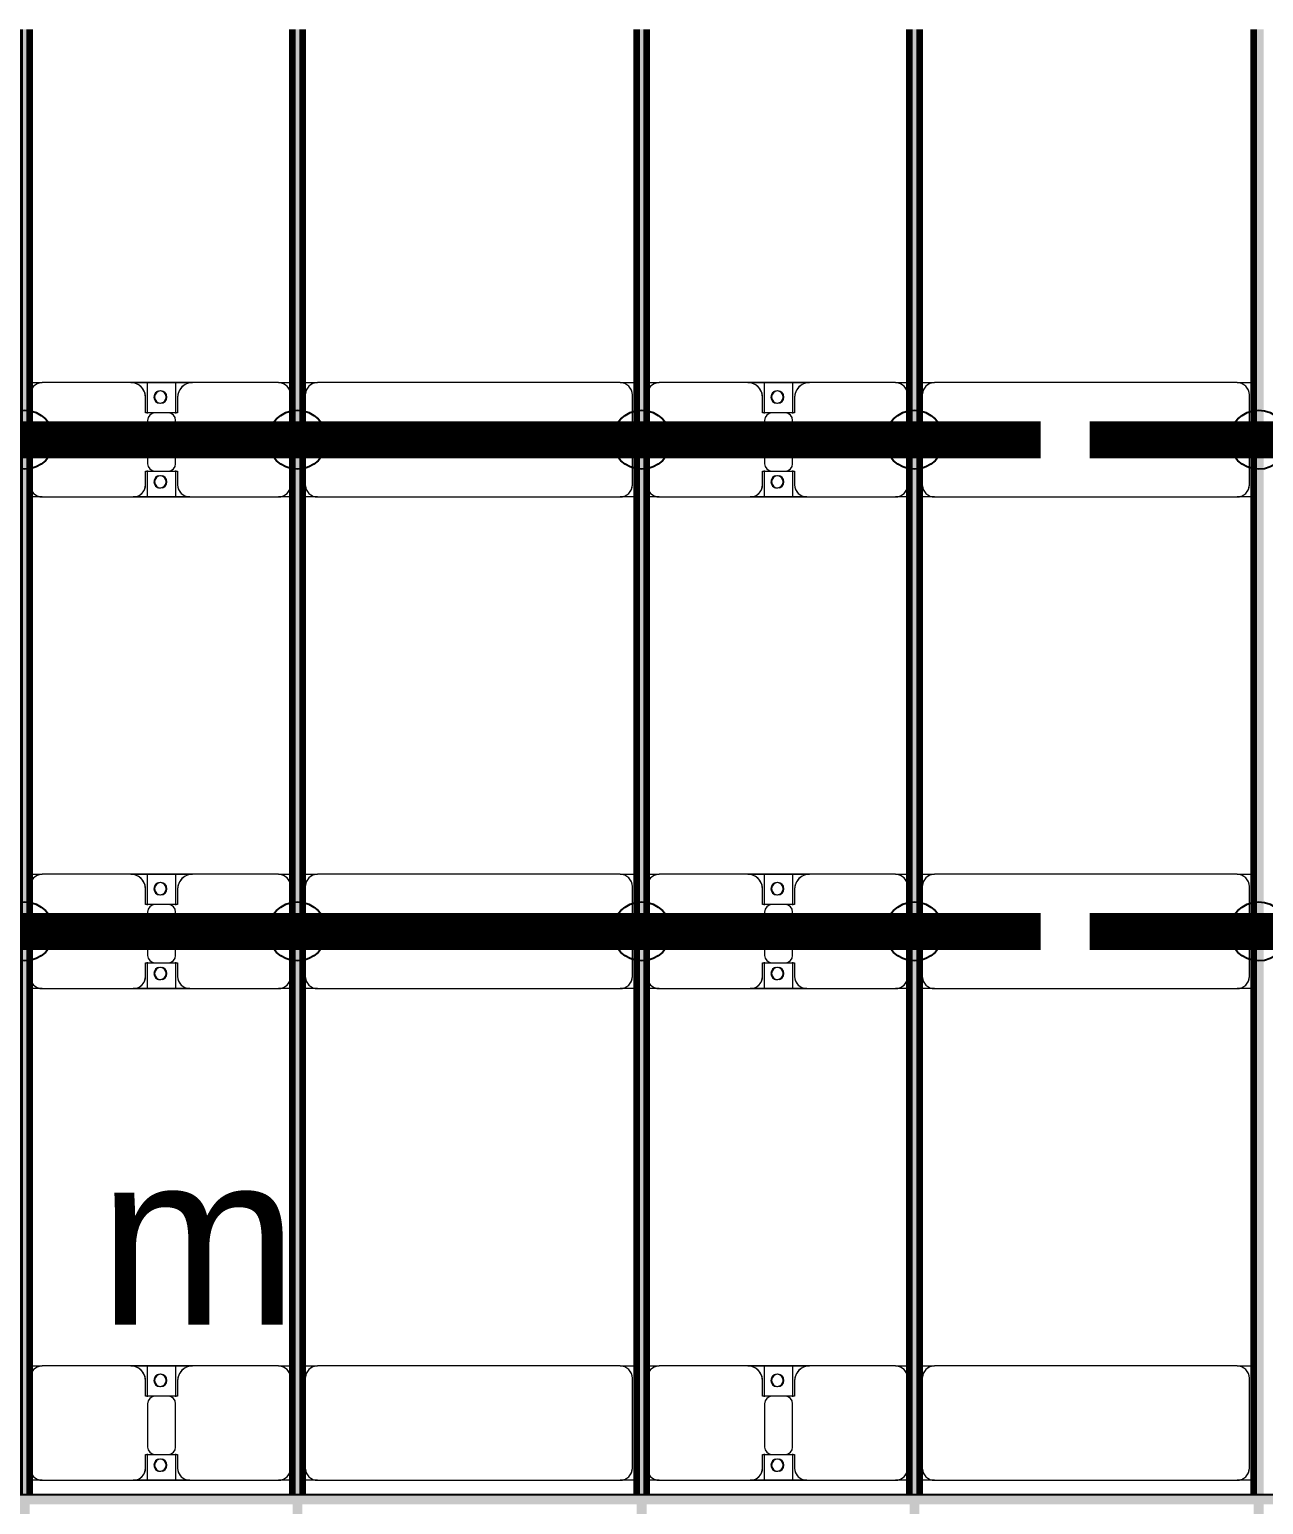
# Model space of a CAD drawing. Header units: millimetres. Extents: x -268744 to 115753, y -96240 to -10461.
# Drawn here: x -125289 to -120269, y -28647 to -22647 of the extents above; entities that cross this region are included whole.
import ezdxf

# ---------------------------------------------------------------- set-up
doc = ezdxf.new("R2010")
doc.units = ezdxf.units.MM
doc.layers.add('A-GENM', color=13, linetype='Continuous', lineweight=9)
doc.layers.add('S-BEAM', color=12, linetype='Continuous', lineweight=9)
doc.layers.add('GC-GHI CHU', color=2, linetype='Continuous')
doc.layers.add('GC-HOP 40x60 GIA CUONG', color=1, linetype='Continuous')
doc.styles.add('GC_VN', font='arial.ttf')

# ---------------------------------------------------------------- blocks, each defined once
blk = doc.blocks.new('Dầm C52 - Hộp 40x60-V24-KHUNG KẾT CẤU BÈ PIN 1')
at = {"layer": 'S-BEAM', "lineweight": 25}
blk.add_hatch(color=4, dxfattribs=at).paths.add_polyline_path([(-145811, -20), (145811, -20), (145811, 20), (-145811, 20)])
at = {"layer": 'S-BEAM', "color": 4, "lineweight": 25}
blk.add_line((-145811, 20), (145811, 20), dxfattribs=at)
blk = doc.blocks.new('Dai phao do pin - DẢI PHAO ĐỠ PIN-V50-KHUNG KẾT CẤU BÈ PIN 1')
at = {"layer": 'A-GENM', "color": 7}
for p, q in [((55937.6, 241.6), (55989.7, 241.6)), ((55937.6, 241.6), (55989.7, 241.6)), ((56349.7, 241.6), (55989.7, 241.6)), ((56349.7, 241.6), (56532.2, 241.6)), ((56532.2, 241.6), (56349.7, 241.6)), ((56417.8, 241.6), (56600.3, 241.6)), ((56417.8, 116.2), (56417.8, 241.6)), ((56600.3, 241.6), (56417.8, 241.6)), ((56532.2, 241.6), (56532.2, 116.2)), ((56950.3, 241.6), (56600.3, 241.6)), ((56950.3, 241.6), (57007.6, 241.6)), ((56950.3, 241.6), (57007.6, 241.6)), ((57047.6, 241.6), (57109.7, 241.6)), ((57047.6, 241.6), (57109.7, 241.6)), ((58340.3, 241.6), (57109.7, 241.6)), ((58340.3, 241.6), (58407.6, 241.6)), ((58340.3, 241.6), (58407.6, 241.6)), ((58447.6, 241.6), (58499.7, 241.6)), ((58447.6, 241.6), (58499.7, 241.6)), ((58859.7, 241.6), (58499.7, 241.6)), ((58859.7, 241.6), (59042.2, 241.6)), ((59042.2, 241.6), (58859.7, 241.6)), ((58927.8, 241.6), (59110.3, 241.6)), ((58927.8, 116.2), (58927.8, 241.6)), ((59110.3, 241.6), (58927.8, 241.6)), ((59042.2, 241.6), (59042.2, 116.2)), ((59460.3, 241.6), (59110.3, 241.6)), ((59460.3, 241.6), (59517.6, 241.6)), ((59460.3, 241.6), (59517.6, 241.6)), ((59557.6, 241.6), (59619.7, 241.6)), ((59557.6, 241.6), (59619.7, 241.6)), ((60850.3, 241.6), (59619.7, 241.6)), ((60850.3, 241.6), (60917.6, 241.6)), ((60850.3, 241.6), (60917.6, 241.6)), ((55939.7, 191.6), (55939.7, -173.4)), ((56409.7, 118.2), (56409.7, 181.6)), ((56540.3, 181.6), (56540.3, 118.2)), ((57000.3, -173.4), (57000.3, 191.6)), ((57059.7, 191.6), (57059.7, -173.4)), ((58390.3, -173.4), (58390.3, 191.6)), ((58449.7, 191.6), (58449.7, -173.4)), ((58919.7, 118.2), (58919.7, 181.6)), ((59050.3, 181.6), (59050.3, 118.2)), ((59510.3, -173.4), (59510.3, 191.6)), ((59569.7, 191.6), (59569.7, -173.4)), ((60900.3, -173.4), (60900.3, 191.6)), ((56502.2, 118.2), (56409.7, 118.2)), ((56417.8, 88.2), (56417.8, -88.2)), ((56540.3, 118.2), (56447.8, 118.2)), ((56532.2, -88.2), (56532.2, 88.2)), ((59012.2, 118.2), (58919.7, 118.2)), ((58927.8, 88.2), (58927.8, -88.2)), ((59050.3, 118.2), (58957.8, 118.2)), ((59042.2, -88.2), (59042.2, 88.2)), ((56409.7, -173.4), (56409.7, -118.2)), ((56409.7, -118.2), (56502.2, -118.2)), ((56417.8, -223.4), (56417.8, -116.2)), ((56447.8, -118.2), (56540.3, -118.2)), ((56532.2, -116.2), (56532.2, -223.4)), ((56540.3, -118.2), (56540.3, -173.4)), ((58919.7, -173.4), (58919.7, -118.2)), ((58919.7, -118.2), (59012.2, -118.2)), ((58927.8, -223.4), (58927.8, -116.2)), ((58957.8, -118.2), (59050.3, -118.2)), ((59042.2, -116.2), (59042.2, -223.4)), ((59050.3, -118.2), (59050.3, -173.4)), ((55989.7, -223.4), (55937.6, -223.4)), ((55989.7, -223.4), (55937.6, -223.4)), ((55989.7, -223.4), (56359.7, -223.4)), ((56532.2, -223.4), (56359.7, -223.4)), ((56359.7, -223.4), (56532.2, -223.4)), ((56590.3, -223.4), (56417.8, -223.4)), ((56417.8, -223.4), (56590.3, -223.4)), ((56590.3, -223.4), (56950.3, -223.4)), ((57007.6, -223.4), (56950.3, -223.4)), ((57007.6, -223.4), (56950.3, -223.4)), ((57109.7, -223.4), (57047.6, -223.4)), ((57109.7, -223.4), (57047.6, -223.4)), ((57109.7, -223.4), (58340.3, -223.4)), ((58407.6, -223.4), (58340.3, -223.4)), ((58407.6, -223.4), (58340.3, -223.4)), ((58499.7, -223.4), (58447.6, -223.4)), ((58499.7, -223.4), (58447.6, -223.4)), ((58499.7, -223.4), (58869.7, -223.4)), ((59042.2, -223.4), (58869.7, -223.4)), ((58869.7, -223.4), (59042.2, -223.4)), ((59100.3, -223.4), (58927.8, -223.4)), ((58927.8, -223.4), (59100.3, -223.4)), ((59100.3, -223.4), (59460.3, -223.4)), ((59517.6, -223.4), (59460.3, -223.4)), ((59517.6, -223.4), (59460.3, -223.4)), ((59619.7, -223.4), (59557.6, -223.4)), ((59619.7, -223.4), (59557.6, -223.4)), ((59619.7, -223.4), (60850.3, -223.4)), ((60917.6, -223.4), (60850.3, -223.4)), ((60917.6, -223.4), (60850.3, -223.4))]:
    blk.add_line(p, q, dxfattribs=at)
for centre, radius, start, end in [((55989.7, 191.6), 50, 90, 180), ((56349.7, 181.6), 60, 0, 90), ((56600.3, 181.6), 60, 90, 180), ((56950.3, 191.6), 50, 0, 90), ((57109.7, 191.6), 50, 90, 180), ((58340.3, 191.6), 50, 0, 90), ((58340.3, 191.6), 50, 60, 90), ((58499.7, 191.6), 50, 90, 180), ((58859.7, 181.6), 60, 0, 90), ((59110.3, 181.6), 60, 90, 180), ((59460.3, 191.6), 50, 360, 90), ((59619.7, 191.6), 50, 90, 180), ((60850.3, 191.6), 50, 0, 90), ((60850.3, 191.6), 50, 59.67752, 90), ((55989.7, 191.6), 50, 105, 180), ((56349.7, 181.6), 60, 0, 60), ((56468.6, 183.2), 25, 360, 180), ((56468.6, 183.2), 25, 180, 360), ((56468.6, 183.2), 25, 360, 165), ((56471.4, 183.2), 25, 0, 180), ((56471.4, 183.2), 25, 90, 180), ((56471.4, 183.2), 25, 180, 0), ((56471.4, 183.2), 25, 180, 300), ((56468.6, 183.2), 25, 210, 360), ((56471.4, 183.2), 25, 15, 75), ((56600.3, 181.6), 60, 120, 180), ((56950.3, 191.6), 50, 0, 75), ((57109.7, 191.6), 50, 150, 180), ((57109.7, 191.6), 50, 105, 135), ((58340.3, 191.6), 50, 15, 30), ((58499.7, 191.6), 50, 105, 180), ((58859.7, 181.6), 60, 0, 60), ((58978.6, 183.2), 25, 360, 180), ((58978.6, 183.2), 25, 180, 0), ((58978.6, 183.2), 25, 360, 165), ((58981.4, 183.2), 25, 360, 180), ((58981.4, 183.2), 25, 90, 180), ((58981.4, 183.2), 25, 180, 0), ((58981.4, 183.2), 25, 180, 300), ((58978.6, 183.2), 25, 210, 0), ((58981.4, 183.2), 25, 15, 75), ((59110.3, 181.6), 60, 120, 180), ((59460.3, 191.6), 50, 360, 75), ((59619.7, 191.6), 50, 150, 180), ((59619.7, 191.6), 50, 105, 135), ((60850.3, 191.6), 50, 15, 30), ((56471.4, 183.2), 25, 330, 345), ((58981.4, 183.2), 25, 330, 345), ((56447.8, 88.2), 30, 90, 180), ((56502.2, 88.2), 30, 0, 90), ((58957.8, 88.2), 30, 90, 180), ((59012.2, 88.2), 30, 360, 90), ((56447.8, -88.2), 30, 180, 270), ((56502.2, -88.2), 30, 270, 0), ((58957.8, -88.2), 30, 180, 270), ((59012.2, -88.2), 30, 270, 0), ((55989.7, -173.4), 50, 180, 270), ((55989.7, -173.4), 50, 180, 255), ((56359.7, -173.4), 50, 270, 360), ((56359.7, -173.4), 50, 285, 0), ((56468.6, -161.8), 25, 360, 180), ((56468.6, -161.8), 25, 180, 0), ((56468.6, -161.8), 25, 105, 165), ((56468.6, -161.8), 25, 195, 0), ((56471.4, -161.8), 25, 0, 180), ((56471.4, -161.8), 25, 105, 180), ((56471.4, -161.8), 25, 180, 0), ((56471.4, -161.8), 25, 180, 270), ((56468.6, -161.8), 25, 360, 75), ((56471.4, -161.8), 25, 15, 75), ((56471.4, -161.8), 25, 285, 345), ((56590.3, -173.4), 50, 180, 270), ((56590.3, -173.4), 50, 180, 255), ((56950.3, -173.4), 50, 270, 0), ((56950.3, -173.4), 50, 285, 0), ((57109.7, -173.4), 50, 180, 270), ((57109.7, -173.4), 50, 180, 210), ((58340.3, -173.4), 50, 270, 0), ((58340.3, -173.4), 50, 330, 360), ((58499.7, -173.4), 50, 180, 270), ((58499.7, -173.4), 50, 180, 255), ((58869.7, -173.4), 50, 270, 0), ((58869.7, -173.4), 50, 285, 0), ((58978.6, -161.8), 25, 360, 180), ((58978.6, -161.8), 25, 180, 360), ((58978.6, -161.8), 25, 105, 165), ((58978.6, -161.8), 25, 195, 360), ((58981.4, -161.8), 25, 360, 180), ((58981.4, -161.8), 25, 105, 180), ((58981.4, -161.8), 25, 180, 0), ((58981.4, -161.8), 25, 180, 270), ((58978.6, -161.8), 25, 360, 75), ((58981.4, -161.8), 25, 15, 75), ((58981.4, -161.8), 25, 285, 345), ((59100.3, -173.4), 50, 180, 270), ((59100.3, -173.4), 50, 180, 255), ((59460.3, -173.4), 50, 270, 360), ((59460.3, -173.4), 50, 285, 360), ((59619.7, -173.4), 50, 180, 270), ((59619.7, -173.4), 50, 180, 210), ((60850.3, -173.4), 50, 270, 360), ((60850.3, -173.4), 50, 330, 360), ((57109.7, -173.4), 50, 240, 270), ((58340.3, -173.4), 50, 285, 300), ((59619.7, -173.4), 50, 240, 270), ((60850.3, -173.4), 50, 285, 300)]:
    blk.add_arc(centre, radius, start, end, dxfattribs=at)
blk = doc.blocks.new('Dai phao do pin - DẢI PHAO ĐỠ PIN-V51-KHUNG KẾT CẤU BÈ PIN 1')
at = {"layer": 'A-GENM', "color": 7}
for p, q in [((55937.6, 241.6), (55989.7, 241.6)), ((55937.6, 241.6), (55989.7, 241.6)), ((56349.7, 241.6), (55989.7, 241.6)), ((56349.7, 241.6), (56532.2, 241.6)), ((56532.2, 241.6), (56349.7, 241.6)), ((56417.8, 241.6), (56600.3, 241.6)), ((56417.8, 116.2), (56417.8, 241.6)), ((56600.3, 241.6), (56417.8, 241.6)), ((56532.2, 241.6), (56532.2, 116.2)), ((56950.3, 241.6), (56600.3, 241.6)), ((56950.3, 241.6), (57007.6, 241.6)), ((56950.3, 241.6), (57007.6, 241.6)), ((57047.6, 241.6), (57109.7, 241.6)), ((57047.6, 241.6), (57109.7, 241.6)), ((58340.3, 241.6), (57109.7, 241.6)), ((58340.3, 241.6), (58407.6, 241.6)), ((58340.3, 241.6), (58407.6, 241.6)), ((58447.6, 241.6), (58499.7, 241.6)), ((58447.6, 241.6), (58499.7, 241.6)), ((58859.7, 241.6), (58499.7, 241.6)), ((58859.7, 241.6), (59042.2, 241.6)), ((59042.2, 241.6), (58859.7, 241.6)), ((58927.8, 241.6), (59110.3, 241.6)), ((58927.8, 116.2), (58927.8, 241.6)), ((59110.3, 241.6), (58927.8, 241.6)), ((59042.2, 241.6), (59042.2, 116.2)), ((59460.3, 241.6), (59110.3, 241.6)), ((59460.3, 241.6), (59517.6, 241.6)), ((59460.3, 241.6), (59517.6, 241.6)), ((59557.6, 241.6), (59619.7, 241.6)), ((59557.6, 241.6), (59619.7, 241.6)), ((60850.3, 241.6), (59619.7, 241.6)), ((60850.3, 241.6), (60917.6, 241.6)), ((60850.3, 241.6), (60917.6, 241.6)), ((55939.7, 191.6), (55939.7, -173.4)), ((56409.7, 118.2), (56409.7, 181.6)), ((56540.3, 181.6), (56540.3, 118.2)), ((57000.3, -173.4), (57000.3, 191.6)), ((57059.7, 191.6), (57059.7, -173.4)), ((58390.3, -173.4), (58390.3, 191.6)), ((58449.7, 191.6), (58449.7, -173.4)), ((58919.7, 118.2), (58919.7, 181.6)), ((59050.3, 181.6), (59050.3, 118.2)), ((59510.3, -173.4), (59510.3, 191.6)), ((59569.7, 191.6), (59569.7, -173.4)), ((60900.3, -173.4), (60900.3, 191.6)), ((56502.2, 118.2), (56409.7, 118.2)), ((56417.8, 88.2), (56417.8, -88.2)), ((56540.3, 118.2), (56447.8, 118.2)), ((56532.2, -88.2), (56532.2, 88.2)), ((59012.2, 118.2), (58919.7, 118.2)), ((58927.8, 88.2), (58927.8, -88.2)), ((59050.3, 118.2), (58957.8, 118.2)), ((59042.2, -88.2), (59042.2, 88.2)), ((56409.7, -173.4), (56409.7, -118.2)), ((56409.7, -118.2), (56502.2, -118.2)), ((56417.8, -223.4), (56417.8, -116.2)), ((56447.8, -118.2), (56540.3, -118.2)), ((56532.2, -116.2), (56532.2, -223.4)), ((56540.3, -118.2), (56540.3, -173.4)), ((58919.7, -173.4), (58919.7, -118.2)), ((58919.7, -118.2), (59012.2, -118.2)), ((58927.8, -223.4), (58927.8, -116.2)), ((58957.8, -118.2), (59050.3, -118.2)), ((59042.2, -116.2), (59042.2, -223.4)), ((59050.3, -118.2), (59050.3, -173.4)), ((55989.7, -223.4), (55937.6, -223.4)), ((55989.7, -223.4), (55937.6, -223.4)), ((55989.7, -223.4), (56359.7, -223.4)), ((56532.2, -223.4), (56359.7, -223.4)), ((56359.7, -223.4), (56532.2, -223.4)), ((56590.3, -223.4), (56417.8, -223.4)), ((56417.8, -223.4), (56590.3, -223.4)), ((56590.3, -223.4), (56950.3, -223.4)), ((57007.6, -223.4), (56950.3, -223.4)), ((57007.6, -223.4), (56950.3, -223.4)), ((57109.7, -223.4), (57047.6, -223.4)), ((57109.7, -223.4), (57047.6, -223.4)), ((57109.7, -223.4), (58340.3, -223.4)), ((58407.6, -223.4), (58340.3, -223.4)), ((58407.6, -223.4), (58340.3, -223.4)), ((58499.7, -223.4), (58447.6, -223.4)), ((58499.7, -223.4), (58447.6, -223.4)), ((58499.7, -223.4), (58869.7, -223.4)), ((59042.2, -223.4), (58869.7, -223.4)), ((58869.7, -223.4), (59042.2, -223.4)), ((59100.3, -223.4), (58927.8, -223.4)), ((58927.8, -223.4), (59100.3, -223.4)), ((59100.3, -223.4), (59460.3, -223.4)), ((59517.6, -223.4), (59460.3, -223.4)), ((59517.6, -223.4), (59460.3, -223.4)), ((59619.7, -223.4), (59557.6, -223.4)), ((59619.7, -223.4), (59557.6, -223.4)), ((59619.7, -223.4), (60850.3, -223.4)), ((60917.6, -223.4), (60850.3, -223.4)), ((60917.6, -223.4), (60850.3, -223.4))]:
    blk.add_line(p, q, dxfattribs=at)
for centre, radius, start, end in [((55989.7, 191.6), 50, 90, 180), ((56349.7, 181.6), 60, 0, 90), ((56600.3, 181.6), 60, 90, 180), ((56950.3, 191.6), 50, 0, 90), ((57109.7, 191.6), 50, 90, 180), ((58340.3, 191.6), 50, 0, 90), ((58340.3, 191.6), 50, 60, 90), ((58499.7, 191.6), 50, 90, 180), ((58859.7, 181.6), 60, 0, 90), ((59110.3, 181.6), 60, 90, 180), ((59460.3, 191.6), 50, 360, 90), ((59619.7, 191.6), 50, 90, 180), ((60850.3, 191.6), 50, 0, 90), ((60850.3, 191.6), 50, 59.67752, 90), ((55989.7, 191.6), 50, 105, 180), ((56349.7, 181.6), 60, 0, 60), ((56468.6, 183.2), 25, 360, 180), ((56468.6, 183.2), 25, 180, 360), ((56468.6, 183.2), 25, 360, 165), ((56471.4, 183.2), 25, 0, 180), ((56471.4, 183.2), 25, 90, 180), ((56471.4, 183.2), 25, 180, 0), ((56471.4, 183.2), 25, 180, 300), ((56468.6, 183.2), 25, 210, 360), ((56471.4, 183.2), 25, 15, 75), ((56600.3, 181.6), 60, 120, 180), ((56950.3, 191.6), 50, 0, 75), ((57109.7, 191.6), 50, 150, 180), ((57109.7, 191.6), 50, 105, 135), ((58340.3, 191.6), 50, 15, 30), ((58499.7, 191.6), 50, 105, 180), ((58859.7, 181.6), 60, 0, 60), ((58978.6, 183.2), 25, 360, 180), ((58978.6, 183.2), 25, 180, 0), ((58978.6, 183.2), 25, 360, 165), ((58981.4, 183.2), 25, 360, 180), ((58981.4, 183.2), 25, 90, 180), ((58981.4, 183.2), 25, 180, 0), ((58981.4, 183.2), 25, 180, 300), ((58978.6, 183.2), 25, 210, 0), ((58981.4, 183.2), 25, 15, 75), ((59110.3, 181.6), 60, 120, 180), ((59460.3, 191.6), 50, 360, 75), ((59619.7, 191.6), 50, 150, 180), ((59619.7, 191.6), 50, 105, 135), ((60850.3, 191.6), 50, 15, 30), ((56471.4, 183.2), 25, 330, 345), ((58981.4, 183.2), 25, 330, 345), ((56447.8, 88.2), 30, 90, 180), ((56502.2, 88.2), 30, 0, 90), ((58957.8, 88.2), 30, 90, 180), ((59012.2, 88.2), 30, 360, 90), ((56447.8, -88.2), 30, 180, 270), ((56502.2, -88.2), 30, 270, 0), ((58957.8, -88.2), 30, 180, 270), ((59012.2, -88.2), 30, 270, 0), ((55989.7, -173.4), 50, 180, 270), ((55989.7, -173.4), 50, 180, 255), ((56359.7, -173.4), 50, 270, 360), ((56359.7, -173.4), 50, 285, 0), ((56468.6, -161.8), 25, 360, 180), ((56468.6, -161.8), 25, 180, 0), ((56468.6, -161.8), 25, 105, 165), ((56468.6, -161.8), 25, 195, 0), ((56471.4, -161.8), 25, 0, 180), ((56471.4, -161.8), 25, 105, 180), ((56471.4, -161.8), 25, 180, 0), ((56471.4, -161.8), 25, 180, 270), ((56468.6, -161.8), 25, 360, 75), ((56471.4, -161.8), 25, 15, 75), ((56471.4, -161.8), 25, 285, 345), ((56590.3, -173.4), 50, 180, 270), ((56590.3, -173.4), 50, 180, 255), ((56950.3, -173.4), 50, 270, 0), ((56950.3, -173.4), 50, 285, 0), ((57109.7, -173.4), 50, 180, 270), ((57109.7, -173.4), 50, 180, 210), ((58340.3, -173.4), 50, 270, 0), ((58340.3, -173.4), 50, 330, 360), ((58499.7, -173.4), 50, 180, 270), ((58499.7, -173.4), 50, 180, 255), ((58869.7, -173.4), 50, 270, 0), ((58869.7, -173.4), 50, 285, 0), ((58978.6, -161.8), 25, 360, 180), ((58978.6, -161.8), 25, 180, 360), ((58978.6, -161.8), 25, 105, 165), ((58978.6, -161.8), 25, 195, 360), ((58981.4, -161.8), 25, 360, 180), ((58981.4, -161.8), 25, 105, 180), ((58981.4, -161.8), 25, 180, 0), ((58981.4, -161.8), 25, 180, 270), ((58978.6, -161.8), 25, 360, 75), ((58981.4, -161.8), 25, 15, 75), ((58981.4, -161.8), 25, 285, 345), ((59100.3, -173.4), 50, 180, 270), ((59100.3, -173.4), 50, 180, 255), ((59460.3, -173.4), 50, 270, 360), ((59460.3, -173.4), 50, 285, 360), ((59619.7, -173.4), 50, 180, 270), ((59619.7, -173.4), 50, 180, 210), ((60850.3, -173.4), 50, 270, 360), ((60850.3, -173.4), 50, 330, 360), ((57109.7, -173.4), 50, 240, 270), ((58340.3, -173.4), 50, 285, 300), ((59619.7, -173.4), 50, 240, 270), ((60850.3, -173.4), 50, 285, 300)]:
    blk.add_arc(centre, radius, start, end, dxfattribs=at)
blk = doc.blocks.new('Dai phao do pin - DẢI PHAO ĐỠ PIN-V52-KHUNG KẾT CẤU BÈ PIN 1')
at = {"layer": 'A-GENM', "color": 7}
for p, q in [((55937.6, 241.6), (55989.7, 241.6)), ((55937.6, 241.6), (55989.7, 241.6)), ((56349.7, 241.6), (55989.7, 241.6)), ((56349.7, 241.6), (56532.2, 241.6)), ((56532.2, 241.6), (56349.7, 241.6)), ((56417.8, 241.6), (56600.3, 241.6)), ((56417.8, 116.2), (56417.8, 241.6)), ((56600.3, 241.6), (56417.8, 241.6)), ((56532.2, 241.6), (56532.2, 116.2)), ((56950.3, 241.6), (56600.3, 241.6)), ((56950.3, 241.6), (57007.6, 241.6)), ((56950.3, 241.6), (57007.6, 241.6)), ((57047.6, 241.6), (57109.7, 241.6)), ((57047.6, 241.6), (57109.7, 241.6)), ((58340.3, 241.6), (57109.7, 241.6)), ((58340.3, 241.6), (58407.6, 241.6)), ((58340.3, 241.6), (58407.6, 241.6)), ((58447.6, 241.6), (58499.7, 241.6)), ((58447.6, 241.6), (58499.7, 241.6)), ((58859.7, 241.6), (58499.7, 241.6)), ((58859.7, 241.6), (59042.2, 241.6)), ((59042.2, 241.6), (58859.7, 241.6)), ((58927.8, 241.6), (59110.3, 241.6)), ((58927.8, 116.2), (58927.8, 241.6)), ((59110.3, 241.6), (58927.8, 241.6)), ((59042.2, 241.6), (59042.2, 116.2)), ((59460.3, 241.6), (59110.3, 241.6)), ((59460.3, 241.6), (59517.6, 241.6)), ((59460.3, 241.6), (59517.6, 241.6)), ((59557.6, 241.6), (59619.7, 241.6)), ((59557.6, 241.6), (59619.7, 241.6)), ((60850.3, 241.6), (59619.7, 241.6)), ((60850.3, 241.6), (60917.6, 241.6)), ((60850.3, 241.6), (60917.6, 241.6)), ((55939.7, 191.6), (55939.7, -173.4)), ((56409.7, 118.2), (56409.7, 181.6)), ((56540.3, 181.6), (56540.3, 118.2)), ((57000.3, -173.4), (57000.3, 191.6)), ((57059.7, 191.6), (57059.7, -173.4)), ((58390.3, -173.4), (58390.3, 191.6)), ((58449.7, 191.6), (58449.7, -173.4)), ((58919.7, 118.2), (58919.7, 181.6)), ((59050.3, 181.6), (59050.3, 118.2)), ((59510.3, -173.4), (59510.3, 191.6)), ((59569.7, 191.6), (59569.7, -173.4)), ((60900.3, -173.4), (60900.3, 191.6)), ((56502.2, 118.2), (56409.7, 118.2)), ((56417.8, 88.2), (56417.8, -88.2)), ((56540.3, 118.2), (56447.8, 118.2)), ((56532.2, -88.2), (56532.2, 88.2)), ((59012.2, 118.2), (58919.7, 118.2)), ((58927.8, 88.2), (58927.8, -88.2)), ((59050.3, 118.2), (58957.8, 118.2)), ((59042.2, -88.2), (59042.2, 88.2)), ((56409.7, -173.4), (56409.7, -118.2)), ((56409.7, -118.2), (56502.2, -118.2)), ((56417.8, -223.4), (56417.8, -116.2)), ((56447.8, -118.2), (56540.3, -118.2)), ((56532.2, -116.2), (56532.2, -223.4)), ((56540.3, -118.2), (56540.3, -173.4)), ((58919.7, -173.4), (58919.7, -118.2)), ((58919.7, -118.2), (59012.2, -118.2)), ((58927.8, -223.4), (58927.8, -116.2)), ((58957.8, -118.2), (59050.3, -118.2)), ((59042.2, -116.2), (59042.2, -223.4)), ((59050.3, -118.2), (59050.3, -173.4)), ((55989.7, -223.4), (55937.6, -223.4)), ((55989.7, -223.4), (55937.6, -223.4)), ((55989.7, -223.4), (56359.7, -223.4)), ((56532.2, -223.4), (56359.7, -223.4)), ((56359.7, -223.4), (56532.2, -223.4)), ((56590.3, -223.4), (56417.8, -223.4)), ((56417.8, -223.4), (56590.3, -223.4)), ((56590.3, -223.4), (56950.3, -223.4)), ((57007.6, -223.4), (56950.3, -223.4)), ((57007.6, -223.4), (56950.3, -223.4)), ((57109.7, -223.4), (57047.6, -223.4)), ((57109.7, -223.4), (57047.6, -223.4)), ((57109.7, -223.4), (58340.3, -223.4)), ((58407.6, -223.4), (58340.3, -223.4)), ((58407.6, -223.4), (58340.3, -223.4)), ((58499.7, -223.4), (58447.6, -223.4)), ((58499.7, -223.4), (58447.6, -223.4)), ((58499.7, -223.4), (58869.7, -223.4)), ((59042.2, -223.4), (58869.7, -223.4)), ((58869.7, -223.4), (59042.2, -223.4)), ((59100.3, -223.4), (58927.8, -223.4)), ((58927.8, -223.4), (59100.3, -223.4)), ((59100.3, -223.4), (59460.3, -223.4)), ((59517.6, -223.4), (59460.3, -223.4)), ((59517.6, -223.4), (59460.3, -223.4)), ((59619.7, -223.4), (59557.6, -223.4)), ((59619.7, -223.4), (59557.6, -223.4)), ((59619.7, -223.4), (60850.3, -223.4)), ((60917.6, -223.4), (60850.3, -223.4)), ((60917.6, -223.4), (60850.3, -223.4))]:
    blk.add_line(p, q, dxfattribs=at)
for centre, radius, start, end in [((55989.7, 191.6), 50, 90, 180), ((56349.7, 181.6), 60, 0, 90), ((56600.3, 181.6), 60, 90, 180), ((56950.3, 191.6), 50, 0, 90), ((57109.7, 191.6), 50, 90, 180), ((58340.3, 191.6), 50, 0, 90), ((58340.3, 191.6), 50, 60, 90), ((58499.7, 191.6), 50, 90, 180), ((58859.7, 181.6), 60, 0, 90), ((59110.3, 181.6), 60, 90, 180), ((59460.3, 191.6), 50, 360, 90), ((59619.7, 191.6), 50, 90, 180), ((60850.3, 191.6), 50, 0, 90), ((60850.3, 191.6), 50, 59.67752, 90), ((55989.7, 191.6), 50, 105, 180), ((56349.7, 181.6), 60, 0, 60), ((56468.6, 183.2), 25, 360, 180), ((56468.6, 183.2), 25, 180, 360), ((56468.6, 183.2), 25, 360, 165), ((56471.4, 183.2), 25, 0, 180), ((56471.4, 183.2), 25, 90, 180), ((56471.4, 183.2), 25, 180, 0), ((56471.4, 183.2), 25, 180, 300), ((56468.6, 183.2), 25, 210, 360), ((56471.4, 183.2), 25, 15, 75), ((56600.3, 181.6), 60, 120, 180), ((56950.3, 191.6), 50, 0, 75), ((57109.7, 191.6), 50, 150, 180), ((57109.7, 191.6), 50, 105, 135), ((58340.3, 191.6), 50, 15, 30), ((58499.7, 191.6), 50, 105, 180), ((58859.7, 181.6), 60, 0, 60), ((58978.6, 183.2), 25, 360, 180), ((58978.6, 183.2), 25, 180, 0), ((58978.6, 183.2), 25, 360, 165), ((58981.4, 183.2), 25, 360, 180), ((58981.4, 183.2), 25, 90, 180), ((58981.4, 183.2), 25, 180, 0), ((58981.4, 183.2), 25, 180, 300), ((58978.6, 183.2), 25, 210, 0), ((58981.4, 183.2), 25, 15, 75), ((59110.3, 181.6), 60, 120, 180), ((59460.3, 191.6), 50, 360, 75), ((59619.7, 191.6), 50, 150, 180), ((59619.7, 191.6), 50, 105, 135), ((60850.3, 191.6), 50, 15, 30), ((56471.4, 183.2), 25, 330, 345), ((58981.4, 183.2), 25, 330, 345), ((56447.8, 88.2), 30, 90, 180), ((56502.2, 88.2), 30, 0, 90), ((58957.8, 88.2), 30, 90, 180), ((59012.2, 88.2), 30, 360, 90), ((56447.8, -88.2), 30, 180, 270), ((56502.2, -88.2), 30, 270, 0), ((58957.8, -88.2), 30, 180, 270), ((59012.2, -88.2), 30, 270, 0), ((55989.7, -173.4), 50, 180, 270), ((55989.7, -173.4), 50, 180, 255), ((56359.7, -173.4), 50, 270, 360), ((56359.7, -173.4), 50, 285, 0), ((56468.6, -161.8), 25, 360, 180), ((56468.6, -161.8), 25, 180, 0), ((56468.6, -161.8), 25, 105, 165), ((56468.6, -161.8), 25, 195, 0), ((56471.4, -161.8), 25, 0, 180), ((56471.4, -161.8), 25, 105, 180), ((56471.4, -161.8), 25, 180, 0), ((56471.4, -161.8), 25, 180, 270), ((56468.6, -161.8), 25, 360, 75), ((56471.4, -161.8), 25, 15, 75), ((56471.4, -161.8), 25, 285, 345), ((56590.3, -173.4), 50, 180, 270), ((56590.3, -173.4), 50, 180, 255), ((56950.3, -173.4), 50, 270, 0), ((56950.3, -173.4), 50, 285, 0), ((57109.7, -173.4), 50, 180, 270), ((57109.7, -173.4), 50, 180, 210), ((58340.3, -173.4), 50, 270, 0), ((58340.3, -173.4), 50, 330, 360), ((58499.7, -173.4), 50, 180, 270), ((58499.7, -173.4), 50, 180, 255), ((58869.7, -173.4), 50, 270, 0), ((58869.7, -173.4), 50, 285, 0), ((58978.6, -161.8), 25, 360, 180), ((58978.6, -161.8), 25, 180, 360), ((58978.6, -161.8), 25, 105, 165), ((58978.6, -161.8), 25, 195, 360), ((58981.4, -161.8), 25, 360, 180), ((58981.4, -161.8), 25, 105, 180), ((58981.4, -161.8), 25, 180, 0), ((58981.4, -161.8), 25, 180, 270), ((58978.6, -161.8), 25, 360, 75), ((58981.4, -161.8), 25, 15, 75), ((58981.4, -161.8), 25, 285, 345), ((59100.3, -173.4), 50, 180, 270), ((59100.3, -173.4), 50, 180, 255), ((59460.3, -173.4), 50, 270, 360), ((59460.3, -173.4), 50, 285, 360), ((59619.7, -173.4), 50, 180, 270), ((59619.7, -173.4), 50, 180, 210), ((60850.3, -173.4), 50, 270, 360), ((60850.3, -173.4), 50, 330, 360), ((57109.7, -173.4), 50, 240, 270), ((58340.3, -173.4), 50, 285, 300), ((59619.7, -173.4), 50, 240, 270), ((60850.3, -173.4), 50, 285, 300)]:
    blk.add_arc(centre, radius, start, end, dxfattribs=at)
blk = doc.blocks.new('Dầm C52 - Dầm C52-102503-KHUNG KẾT CẤU BÈ PIN 1')
at = {"layer": 'S-BEAM', "lineweight": 140}
h = blk.add_hatch(color=1, dxfattribs=at)
h.paths.add_polyline_path([(-25480.9, 20), (-25480.9, -20), (-25440.9, -20), (-25440.9, 20)])
h.paths.add_polyline_path([(-25400.9, 20), (-25400.9, -20), (-19440.9, -20), (-19443, 20), (-24983.5, 20)])
h.paths.add_polyline_path([(-19400.9, 20), (-19400.9, -20), (-13440.9, -20), (-13440.9, 20), (-17596.2, 20)])
h.paths.add_polyline_path([(-13400.9, -20), (-7440.9, -20), (-7440.9, 20), (-13400.9, 20)])
h.paths.add_polyline_path([(-7400.9, -20), (-1440.9, -20), (-1440.9, 20), (-7400.9, 20)])
h.paths.add_polyline_path([(-1400.9, -20), (4559.1, -20), (4559.1, 20), (-1400.9, 20)])
h.paths.add_polyline_path([(4599.1, -20), (10559.1, -20), (10559.1, 20), (4599.1, 20)])
h.paths.add_polyline_path([(10599.1, 20), (10599.1, -20), (16559.1, -20), (16559.1, 20), (11952.8, 20)])
h.paths.add_polyline_path([(16599.1, -20), (22559.1, -20), (22559.1, 20), (16599.1, 20)])
h.paths.add_polyline_path([(22599.1, -20), (25259.1, -20), (25259.1, 20), (22599.1, 20)])
h.paths.add_polyline_path([(25299.1, -20), (25441.8, -20), (25441.8, 20), (25299.1, 20)])
at = {"layer": 'S-BEAM', "color": 1, "lineweight": 140}
for p, q in [((16599.1, 20), (22559.1, 20)), ((22559.1, -20), (16599.1, -20))]:
    blk.add_line(p, q, dxfattribs=at)
blk = doc.blocks.new('Dầm C52 - Dầm C52-V2-KHUNG KẾT CẤU BÈ PIN 1')
at = {"layer": 'S-BEAM', "lineweight": 140}
h = blk.add_hatch(color=1, dxfattribs=at)
h.paths.add_polyline_path([(-25480.9, 20), (-25480.9, -20), (-25440.9, -20), (-25440.9, 20)])
h.paths.add_polyline_path([(-25400.9, 20), (-25400.9, -20), (-19440.9, -20), (-19443, 20), (-24983.5, 20)])
h.paths.add_polyline_path([(-19400.9, 20), (-19400.9, -20), (-13440.9, -20), (-13440.9, 20), (-18519.6, 20)])
h.paths.add_polyline_path([(-13400.9, -20), (-7440.9, -20), (-7440.9, 20), (-13400.9, 20)])
h.paths.add_polyline_path([(-7400.9, 20), (-7400.9, -20), (-1440.9, -20), (-1440.9, 20), (-6515.3, 20)])
h.paths.add_polyline_path([(-1400.9, 20), (-1400.9, -20), (4559.1, -20), (4559.1, 20), (-974.9, 20)])
h.paths.add_polyline_path([(4599.1, -20), (10559.1, -20), (10559.1, 20), (4599.1, 20)])
h.paths.add_polyline_path([(10599.1, -20), (16559.1, -20), (16559.1, 20), (10599.1, 20)])
h.paths.add_polyline_path([(16599.1, 20), (16599.1, -20), (22559.1, -20), (22559.1, 20), (17493.2, 20)])
h.paths.add_polyline_path([(22599.1, 20), (22599.1, -20), (25259.1, -20), (25259.1, 20), (23033.7, 20)])
h.paths.add_polyline_path([(25299.1, -20), (25480.9, -20), (25480.9, 20), (25299.1, 20)])
at = {"layer": 'S-BEAM', "color": 1, "lineweight": 140}
for p, q in [((16599.1, 20), (22559.1, 20)), ((22559.1, -20), (16599.1, -20))]:
    blk.add_line(p, q, dxfattribs=at)
blk = doc.blocks.new('Dầm C52 - Dầm C52-V19-KHUNG KẾT CẤU BÈ PIN 1')
at = {"layer": 'S-BEAM', "lineweight": 140}
h = blk.add_hatch(color=1, dxfattribs=at)
h.paths.add_polyline_path([(-25480.9, 20), (-25480.9, -20), (-25440.9, -20), (-25445.2, 20)])
h.paths.add_polyline_path([(-25400.9, -20), (-19440.9, -20), (-19443, 20), (-25400.9, 20)])
h.paths.add_polyline_path([(-19400.9, -20), (-13440.9, -20), (-13440.9, 20), (-19400.9, 20)])
h.paths.add_polyline_path([(-13400.9, -20), (-7440.9, -20), (-7440.9, 20), (-13400.9, 20)])
h.paths.add_polyline_path([(-7400.9, -20), (-1440.9, -20), (-1440.9, 20), (-7400.9, 20)])
h.paths.add_polyline_path([(-1400.9, -20), (4559.1, -20), (4559.1, 20), (-1400.9, 20)])
h.paths.add_polyline_path([(4599.1, -20), (10559.1, -20), (10559.1, 20), (4599.1, 20)])
h.paths.add_polyline_path([(10599.1, -20), (16559.1, -20), (16559.1, 20), (10599.1, 20)])
h.paths.add_polyline_path([(16599.1, -20), (22559.1, -20), (22559.1, 20), (16599.1, 20)])
h.paths.add_polyline_path([(22599.1, -20), (25259.1, -20), (25259.1, 20), (22599.1, 20)])
h.paths.add_polyline_path([(25299.1, 20), (25299.1, -20), (25441.8, -20), (25441.8, 20)])
at = {"layer": 'S-BEAM', "color": 1, "lineweight": 140}
blk.add_line((16599.1, 20), (22559.1, 20), dxfattribs=at)
blk = doc.blocks.new('be pin 1_rvt-1-KHUNG KẾT CẤU BÈ PIN 1')
at = {"layer": 'A-GENM', "lineweight": 9}
for name, p in [('Dai phao do pin - DẢI PHAO ĐỠ PIN-V52-KHUNG KẾT CẤU BÈ PIN 1', (-181226.8, -24324.7)), ('Dai phao do pin - DẢI PHAO ĐỠ PIN-V51-KHUNG KẾT CẤU BÈ PIN 1', (-181226.8, -26324.7)), ('Dai phao do pin - DẢI PHAO ĐỠ PIN-V50-KHUNG KẾT CẤU BÈ PIN 1', (-181226.8, -28324.7))]:
    blk.add_blockref(name, p, dxfattribs=at)
at = {"layer": 'S-BEAM', "lineweight": 9, "rotation": 90.00000000032618}
for name, p in [('Dầm C52 - Dầm C52-V2-KHUNG KẾT CẤU BÈ PIN 1', (-124199.1, -45205.6)), ('Dầm C52 - Dầm C52-V2-KHUNG KẾT CẤU BÈ PIN 1', (-121689.1, -45205.6)), ('Dầm C52 - Dầm C52-102503-KHUNG KẾT CẤU BÈ PIN 1', (-125309.1, -45205.6)), ('Dầm C52 - Dầm C52-102503-KHUNG KẾT CẤU BÈ PIN 1', (-122799.1, -45205.6)), ('Dầm C52 - Dầm C52-V19-KHUNG KẾT CẤU BÈ PIN 1', (-120289.1, -45205.6))]:
    blk.add_blockref(name, p, dxfattribs=at)
at = {"layer": 'S-BEAM', "lineweight": 9}
blk.add_blockref('Dầm C52 - Hộp 40x60-V24-KHUNG KẾT CẤU BÈ PIN 1', (-110896.7, -28626.5), dxfattribs=at)

msp = doc.modelspace()

# ---------------------------------------------------------------- linework, layer by layer
at = {"layer": 'GC-HOP 40x60 GIA CUONG', "const_width": 150}
for points in [[(-135727, -24315.6), (-121175.8, -24315.6)], [(-120975.8, -24315.6), (-106425.9, -24315.6)], [(-135727, -26315.6), (-121175.8, -26315.6)], [(-120975.8, -26315.6), (-106425.9, -26315.6)]]:
    msp.add_lwpolyline(points, dxfattribs=at)
at = {"layer": 'GC-HOP 40x60 GIA CUONG'}
for centre in [(-125309.1, -24315.6), (-124199.1, -24315.6), (-122799.1, -24315.6), (-121689.1, -24315.6), (-120289.1, -24315.6), (-125309.1, -26315.6), (-124199.1, -26315.6), (-122799.1, -26315.6), (-121689.1, -26315.6), (-120289.1, -26315.6)]:
    msp.add_circle(centre, 120, dxfattribs=at)

# ---------------------------------------------------------------- block references
at = {"lineweight": 5}
msp.add_blockref('be pin 1_rvt-1-KHUNG KẾT CẤU BÈ PIN 1', (0, 0), dxfattribs=at)

# ---------------------------------------------------------------- texts
at = {"layer": 'GC-GHI CHU', "style": 'GC_VN'}
msp.add_text('B1-28: 3×14,6 m', height=700, dxfattribs=at).set_placement((-131451.4, -27915.6))

doc.saveas('drawing.dxf')
